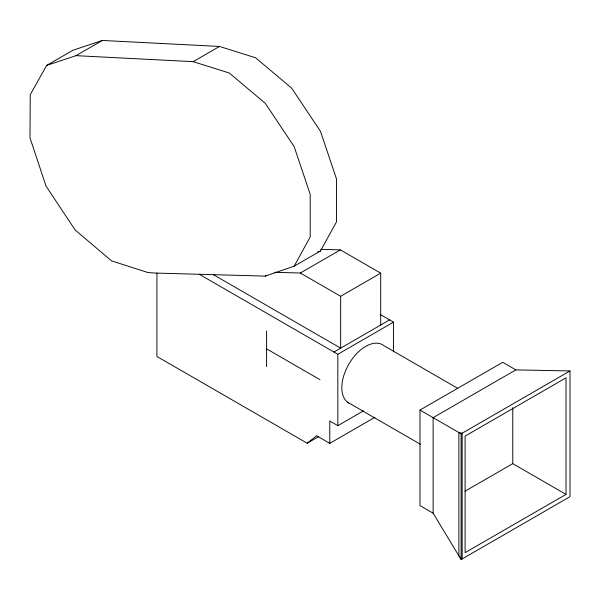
<?xml version="1.0" encoding="UTF-8"?>
<svg xmlns="http://www.w3.org/2000/svg" width="600" height="600" viewBox="0 0 600 600"><rect width="100%" height="100%" fill="white"/><g stroke="black" fill="none" stroke-linecap="round" stroke-linejoin="round"><path stroke-width="0.9" d="M294.157 266.183L310.192 236.978L310.192 194.295L294.157 146.58L265.252 103.275L229.215 72.975L193.178 61.665L76.005 55.657L46.627 65.445L30.225 94.77L30 137.843L46.043 186.113L75.165 230.017L111.57 260.888L148.08 272.58L156.922 273.112L265.252 276.105L294.157 266.183L320.498 250.972L336.54 221.775L336.54 179.085L320.498 131.37L291.6 88.073L255.555 57.765L219.517 46.455L102.345 40.455L72.975 50.235L46.627 65.445M156.922 273.112L156.922 356.475L307.185 443.228L316.597 435.757L329.767 443.362L374.925 417.293M76.005 55.657L102.345 40.455M193.178 61.665L219.517 46.455M265.252 276.105L266.745 275.243M274.718 272.303L300.337 273.007L340.388 249.885L380.707 273.165L380.707 325.028M300.337 273.007L340.657 296.288L380.707 273.165M333.938 352.028L389.58 319.905M199.275 274.282L337.83 354.278L393.472 322.155L393.472 351.825M307.185 443.228L318.48 436.71M329.767 443.362L329.767 421.013L337.83 425.67L363.638 410.768M419.97 410.062L502.717 362.288L515.873 369.885L570 370.957L570 496.688L461.115 559.545L433.125 513.21L419.97 505.612L419.97 410.062L461.115 433.822L570 370.957M515.873 369.885L433.125 417.66L433.125 513.21M465.06 491.183L512.768 463.643L566.025 494.385L566.025 377.843L465.097 436.118L465.097 552.66L566.025 494.385M317.873 251.873L320.498 250.972M320.775 249.345L340.388 249.885M380.655 314.752L393.472 322.155M457.695 388.305L383.895 345.697A33.682 19.447 -60 0 0 349.567 362.918A33.682 19.447 -60 0 0 348.803 403.072M213.292 274.62L340.657 348.15L340.657 296.288M266.603 348.855L320.025 379.695M347.407 402.127L420.39 444.263M460.185 557.077L458.873 555.825L458.873 432.525L462.165 433.215L462.165 558.945M512.768 407.625L512.768 463.643M461.115 433.822L461.115 559.545M337.83 354.278L337.83 425.67M266.603 331.005L266.603 366.593"/></g></svg>
